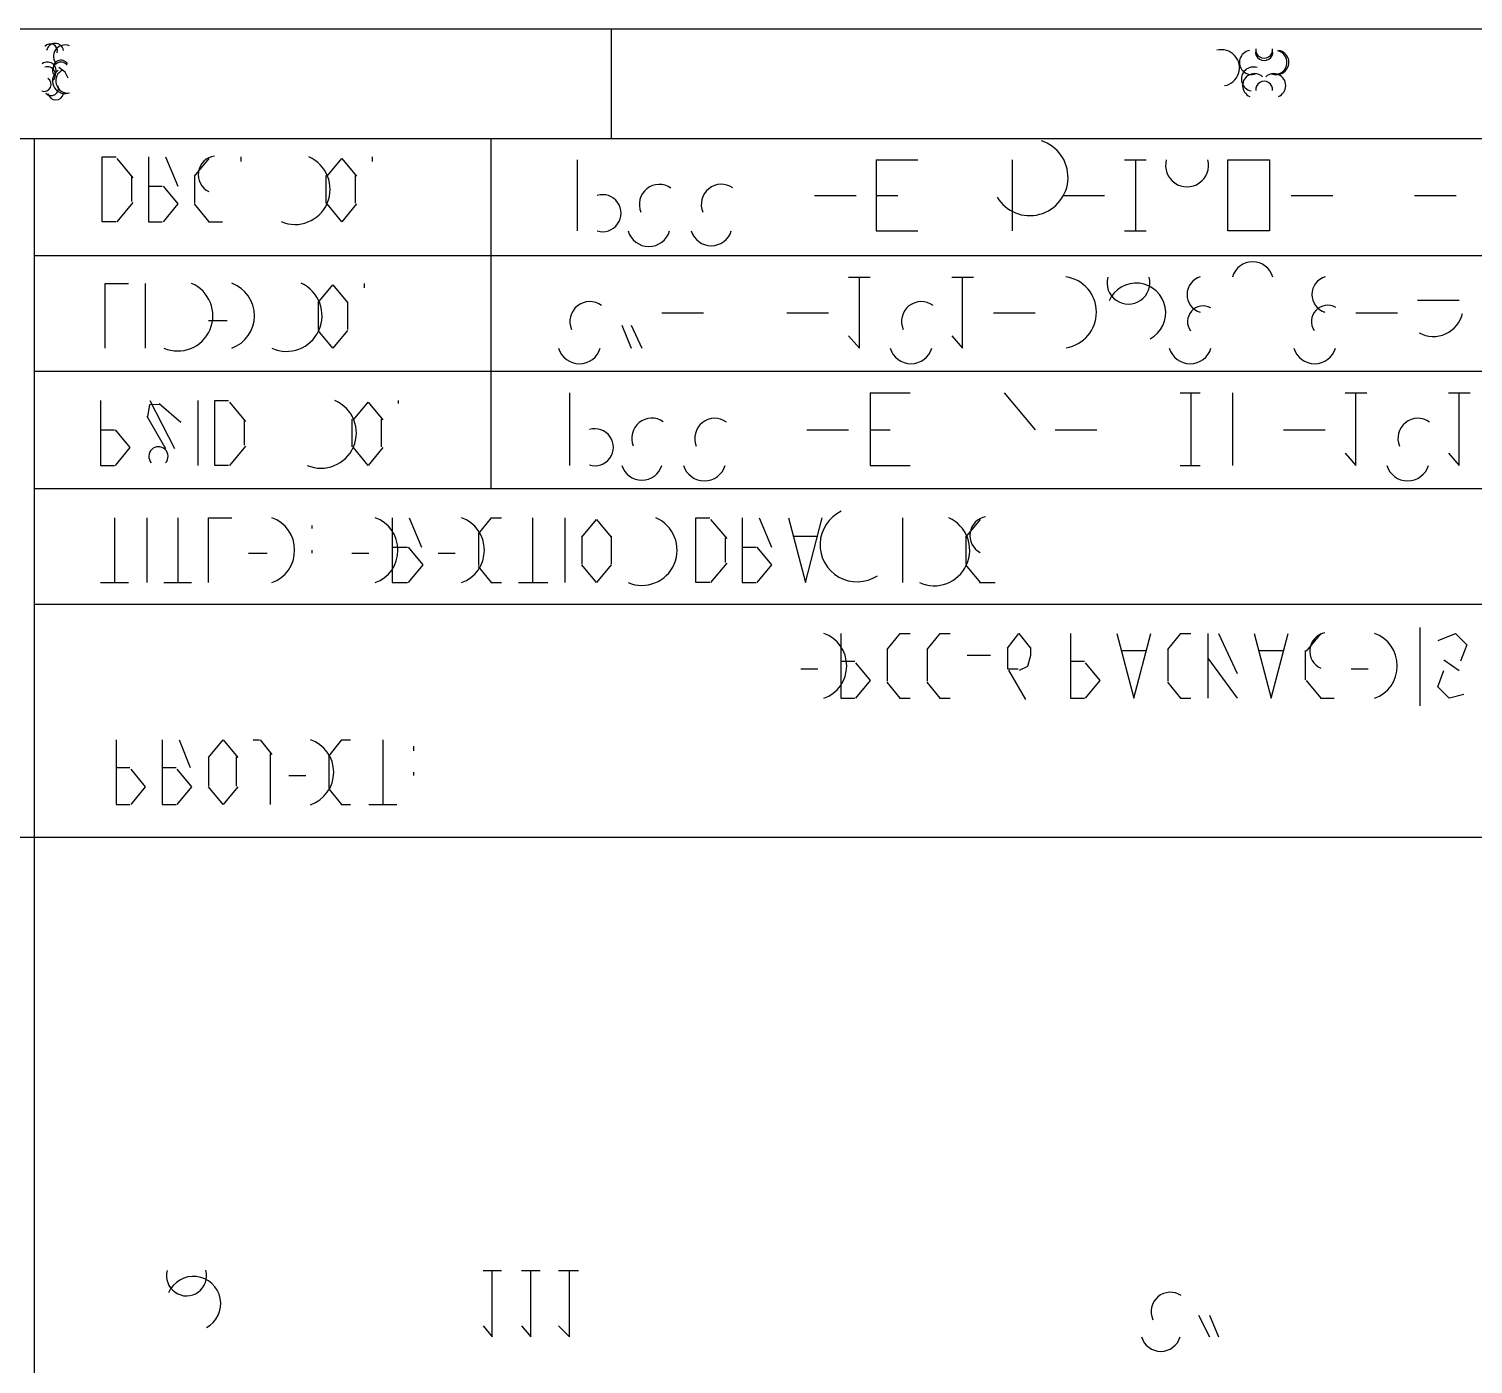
# Model space of a CAD drawing. Header units: millimetres. Extents: x 6 to 1147, y -20 to 811.
# Drawn here: x 819.9 to 932.3, y 707.1 to 811 of the extents above; entities that cross this region are included whole.
import ezdxf

# ---------------------------------------------------------------- set-up
doc = ezdxf.new("R2010")
doc.units = ezdxf.units.MM
for name, color, linetype in [('ARCS', 4, 'Continuous'), ('CURVES', 6, 'Continuous'), ('LINES', 7, 'Continuous'), ('RECTANGLES', 3, 'Continuous')]:
    doc.layers.add(name, color=color, linetype=linetype)

msp = doc.modelspace()

# ---------------------------------------------------------------- linework, layer by layer
at = {"layer": 'ARCS'}
for centre, radius, start, end in [((821.62, 809.29), 0.547, 344.4759, 141.8428), ((821.98, 809.2), 0.671, 10.3048, 169.6952), ((822.73, 808.87), 0.88, 65.8545, 225), ((912.73, 807.97), 1.41, 280.4077, 104.3493), ((915.07, 808.39), 0.935, 99.7824, 289.5367), ((916.06, 809.2), 0.671, 169.6952, 10.3048), ((916.06, 809.38), 0.663, 174.8056, 5.1944), ((916.9, 808.39), 0.933, 252.1213, 78.3106), ((917.05, 808.39), 0.935, 250.4633, 80.2176), ((821.38, 807.73), 0.687, 324.1623, 126.3844), ((821.38, 807.43), 0.624, 306.3844, 109.44), ((822.43, 807.76), 0.654, 40.1009, 205.2011), ((822.43, 807.97), 0.595, 30.0686, 196.3895), ((915.22, 807.1), 0.933, 71.5651, 258.6901), ((821.14, 806.68), 0.539, 249.444, 57.9946), ((822.76, 806.95), 0.984, 122.6192, 282.875), ((822.97, 806.95), 0.94, 113.7495, 278.1301), ((915.31, 806.59), 0.929, 47.8624, 247.249), ((916.06, 806.26), 0.663, 354.8056, 185.1944), ((916.81, 806.59), 0.929, 292.751, 132.1376), ((821.68, 806.38), 0.575, 221.1859, 20.556), ((822.04, 806.08), 0.612, 191.3099, 348.6901), ((897.82, 799.45), 2.98, 211.3041, 72.372), ((834.58, 799.66), 1.46, 97.4314, 244.44), ((840.64, 798.52), 2.74, 246.8014, 66.8014), ((910.06, 800.38), 1.67, 165.4655, 14.5345), ((864.58, 796.66), 1.44, 253.0725, 106.9275), ((868.99, 797.35), 1.55, 53.8807, 203.459), ((873.82, 797.35), 1.56, 54.9042, 203.0704), ((868.18, 795.76), 1.69, 196.5044, 343.4956), ((873.04, 795.76), 1.63, 197.1027, 342.8973), ((915.16, 791.26), 1.62, 15.0685, 164.9315), ((831.52, 788.68), 2.74, 246.8014, 66.8014), ((834.82, 788.68), 2.68, 289.6538, 70.3462), ((839.98, 788.68), 2.77, 245.6589, 65.6589), ((900.22, 788.95), 2.79, 278.7462, 81.4391), ((905.5, 791.26), 1.67, 165.4655, 14.5345), ((906.1, 788.92), 2.3, 297.9795, 156.6148), ((911.5, 790.33), 1.44, 106.5873, 252.7185), ((921.22, 790.33), 1.44, 106.5873, 252.7185), ((863.59, 788.23), 1.55, 53.8807, 203.459), ((889.39, 788.23), 1.55, 53.8807, 203.459), ((911.32, 788.23), 1.22, 61.607, 215.7067), ((921.01, 788.23), 1.27, 60.4222, 213.3106), ((929.23, 789.4), 2.33, 241.6543, 346.569), ((862.78, 786.64), 1.69, 196.5044, 343.4956), ((888.58, 786.64), 1.69, 196.5044, 343.4956), ((910.3, 786.64), 1.69, 196.5044, 343.4956), ((919.99, 786.64), 1.69, 196.7984, 343.7798), ((842.68, 779.56), 2.74, 246.8014, 66.8014), ((868.42, 779.14), 1.57, 55.6197, 202.1663), ((873.31, 779.14), 1.56, 54.6052, 202.5431), ((928.03, 779.14), 1.56, 54.6052, 202.5431), ((863.98, 778.45), 1.44, 252.7185, 106.5873), ((830.02, 777.74), 0.75, 317.5275, 222.4725), ((867.64, 777.52), 1.63, 197.1027, 342.8973), ((872.5, 777.52), 1.69, 196.5044, 343.4956), ((927.22, 777.52), 1.69, 196.5044, 343.4956), ((884.38, 770.86), 2.88, 115.1448, 303.3106), ((837.94, 770.44), 2.68, 289.6538, 70.3462), ((845.98, 770.44), 2.68, 289.6538, 70.3462), ((852.7, 770.44), 2.68, 289.6538, 70.3462), ((867.64, 770.44), 2.74, 246.8014, 66.8014), ((890.38, 770.44), 2.77, 245.6589, 65.6589), ((894.64, 771.58), 1.48, 99.8658, 242.4472), ((880.9, 761.44), 2.68, 289.6538, 70.3462), ((921.07, 762.58), 1.46, 101.0702, 245.4623), ((923.74, 761.44), 2.68, 289.6538, 70.3462), ((841, 753.16), 2.66, 288.4349, 71.5651), ((832.21, 713.98), 1.56, 164.6499, 15.9454), ((832.75, 711.82), 2.12, 298.1237, 156.5014), ((908.77, 711.19), 1.51, 55.9541, 204.2744), ((908.02, 709.66), 1.56, 195.6422, 344.3578)]:
    msp.add_arc(centre, radius, start, end, dxfattribs=at)
at = {"layer": 'CURVES'}
for p, q in [((822.76, 807.64), (822.28, 808)), ((823, 807.16), (822.76, 807.64)), ((825.64, 796), (825.64, 801.04)), ((826.78, 800.92), (828.04, 799.42)), ((829.24, 801.04), (829.24, 796)), ((832.84, 799.54), (833.98, 800.92)), ((843.16, 799.54), (844.3, 800.92)), ((844.3, 800.92), (845.44, 799.54)), ((885.88, 800.8), (885.88, 795.28)), ((830.38, 798.76), (831.52, 797.38)), ((828.04, 797.5), (826.78, 796)), ((831.52, 797.38), (830.38, 796)), ((833.98, 796), (832.84, 797.38)), ((844.3, 796), (843.16, 797.38)), ((845.44, 797.38), (844.3, 796)), ((826.72, 796), (825.64, 796)), ((829.24, 796), (830.32, 796)), ((885.88, 795.28), (889.12, 795.28)), ((825.88, 786.16), (825.88, 791.2)), ((825.88, 791.2), (827.68, 791.2)), ((884.56, 786.16), (884.56, 791.68)), ((892.6, 786.16), (892.6, 791.68)), ((842.44, 789.7), (843.58, 791.08)), ((843.58, 791.08), (844.72, 789.7)), ((843.58, 786.16), (842.44, 787.54)), ((844.72, 787.54), (843.58, 786.16)), ((883.72, 787.12), (884.56, 786.16)), ((891.76, 787.12), (892.6, 786.16)), ((885.4, 782.68), (885.4, 777.04)), ((923.2, 777.04), (923.2, 782.68)), ((931.24, 777.04), (931.24, 782.68)), ((825.52, 782.08), (825.52, 777.04)), ((829.2, 780.81), (829.35, 781.77)), ((829.35, 781.77), (830.18, 781.8)), ((834.4, 777.04), (834.4, 782.08)), ((835.54, 781.96), (836.8, 780.46)), ((845.2, 780.58), (846.34, 781.96)), ((846.34, 781.96), (847.48, 780.58)), ((826.66, 779.8), (827.8, 778.42)), ((827.8, 778.42), (826.66, 777.04)), ((836.8, 778.54), (835.54, 777.04)), ((846.34, 777.04), (845.2, 778.42)), ((847.48, 778.42), (846.34, 777.04)), ((922.36, 778), (923.2, 777.04)), ((930.4, 778), (931.24, 777.04)), ((825.52, 777.04), (826.6, 777.04)), ((835.48, 777.04), (834.4, 777.04)), ((885.4, 777.04), (888.52, 777.04)), ((833.92, 767.92), (833.92, 772.96)), ((833.92, 772.96), (835.72, 772.96)), ((848.2, 772.96), (848.2, 767.92)), ((854.92, 771.7), (855.94, 772.96)), ((862.96, 771.46), (864.1, 772.84)), ((864.1, 772.84), (865.24, 771.46)), ((871.84, 767.92), (871.84, 772.96)), ((872.98, 772.84), (874.24, 771.34)), ((875.44, 772.96), (875.44, 767.92)), ((879.04, 772.96), (880.36, 767.92)), ((880.36, 767.92), (881.68, 772.96)), ((892.84, 771.46), (893.98, 772.84)), ((849.46, 770.68), (850.6, 769.3)), ((876.58, 770.68), (877.72, 769.3)), ((850.6, 769.3), (849.46, 767.92)), ((855.94, 767.92), (854.92, 769.18)), ((864.1, 767.92), (862.96, 769.3)), ((865.24, 769.3), (864.1, 767.92)), ((874.24, 769.42), (872.98, 767.92)), ((877.72, 769.3), (876.58, 767.92)), ((893.98, 767.92), (892.84, 769.3)), ((848.2, 767.92), (849.4, 767.92)), ((872.92, 767.92), (871.84, 767.92)), ((875.44, 767.92), (876.52, 767.92)), ((928.21, 758.33), (928.21, 764.43)), ((883.12, 763.96), (883.12, 758.92)), ((886.72, 762.7), (887.74, 763.96)), ((889.84, 762.7), (890.86, 763.96)), ((896.08, 762.82), (896.98, 763.96)), ((896.98, 763.96), (897.88, 762.82)), ((901, 763.96), (901, 758.92)), ((904.6, 763.96), (905.92, 758.92)), ((905.92, 758.92), (907.24, 763.96)), ((908.56, 762.7), (909.58, 763.96)), ((915.28, 763.96), (916.6, 758.92)), ((916.6, 758.92), (917.92, 763.96)), ((919.36, 762.58), (920.5, 763.96)), ((929.6, 763.4), (930.96, 763.96)), ((930.94, 763.96), (931.82, 763.08)), ((931.82, 763.08), (931.35, 761.8)), ((897.87, 762.24), (897.65, 761.38)), ((884.26, 761.68), (885.4, 760.3)), ((897.51, 758.83), (896.2, 761.1)), ((897.65, 761.38), (896.99, 761.09)), ((902.14, 761.68), (903.28, 760.3)), ((929.58, 759.8), (930.05, 761.08)), ((885.4, 760.3), (884.26, 758.92)), ((887.74, 758.92), (886.72, 760.18)), ((890.86, 758.92), (889.84, 760.18)), ((903.28, 760.3), (902.14, 758.92)), ((909.58, 758.92), (908.56, 760.18)), ((920.5, 758.92), (919.36, 760.3)), ((930.46, 758.92), (929.58, 759.8)), ((883.12, 758.92), (884.2, 758.92)), ((901, 758.92), (902.08, 758.92)), ((931.61, 759.2), (930.49, 758.92)), ((826.72, 755.68), (826.72, 750.64)), ((830.32, 755.68), (830.32, 750.64)), ((833.92, 754.3), (835.06, 755.68)), ((835.06, 755.68), (836.2, 754.3)), ((837.94, 755.68), (838.84, 754.54)), ((843.28, 754.42), (844.3, 755.68)), ((827.86, 753.4), (829, 752.02)), ((831.46, 753.4), (832.6, 752.02)), ((829, 752.02), (827.86, 750.64)), ((832.6, 752.02), (831.46, 750.64)), ((835.06, 750.64), (833.92, 752.02)), ((836.2, 752.02), (835.06, 750.64)), ((844.3, 750.64), (843.28, 751.9)), ((826.72, 750.64), (827.8, 750.64)), ((830.32, 750.64), (831.4, 750.64)), ((856, 709.24), (856, 714.4)), ((859, 709.24), (859, 714.4)), ((862, 709.24), (862, 714.4)), ((855.28, 710.08), (856, 709.24)), ((858.28, 710.08), (859, 709.24)), ((861.16, 710.08), (862, 709.24))]:
    msp.add_line(p, q, dxfattribs=at)
at = {"layer": 'LINES'}
for p, q in [((865.24, 811), (865.24, 802.48)), ((569.8, 802.48), (884.08, 802.48)), ((820.36, 802.48), (820.36, 39.28)), ((855.88, 802.48), (855.88, 775.24)), ((825.64, 801.04), (826.72, 801.04)), ((830.56, 801.04), (831.52, 798.76)), ((836.44, 801.04), (836.44, 800.68)), ((846.64, 801.04), (846.64, 800.68)), ((862.6, 800.8), (862.6, 795.28)), ((885.88, 800.8), (889.12, 800.8)), ((896.44, 800.8), (896.44, 795.28)), ((905.2, 800.8), (906.88, 800.8)), ((906.04, 800.8), (906.04, 795.28)), ((827.92, 799.48), (827.92, 797.56)), ((832.84, 799.6), (832.84, 797.44)), ((843.04, 799.6), (843.04, 797.44)), ((845.32, 799.6), (845.32, 797.44)), ((829.24, 798.76), (830.32, 798.76)), ((881.08, 798.04), (884.32, 798.04)), ((885.88, 798.04), (887.56, 798.04)), ((900.4, 798.04), (903.64, 798.04)), ((918.16, 798.04), (921.4, 798.04)), ((927.76, 798.04), (931, 798.04)), ((833.92, 796), (835, 796)), ((905.2, 795.28), (906.88, 795.28)), ((820.36, 793.36), (1137.16, 793.36)), ((829, 791.2), (829, 786.16)), ((846.04, 791.2), (846.04, 790.84)), ((883.72, 791.68), (885.4, 791.68)), ((891.76, 791.68), (893.44, 791.68)), ((842.44, 789.76), (842.44, 787.6)), ((844.72, 789.76), (844.72, 787.6)), ((869.2, 788.92), (872.44, 788.92)), ((878.92, 788.92), (882.16, 788.92)), ((895, 788.92), (898.24, 788.92)), ((923.2, 788.92), (926.44, 788.92)), ((928, 789.88), (931.24, 789.88)), ((833.92, 788.32), (835.36, 788.32)), ((866.08, 787.96), (866.8, 786.16)), ((866.8, 787.96), (867.64, 786.16)), ((820.36, 784.36), (1137.16, 784.36)), ((862, 782.68), (862, 777.04)), ((885.4, 782.68), (888.52, 782.68)), ((895.84, 782.68), (898.24, 779.8)), ((909.52, 782.68), (911.08, 782.68)), ((910.36, 782.68), (910.36, 777.04)), ((913.6, 782.68), (913.6, 777.04)), ((922.36, 782.68), (924.04, 782.68)), ((930.4, 782.68), (932.08, 782.68)), ((829.36, 782.08), (831.28, 778.36)), ((830.08, 781.84), (831.76, 780.4)), ((833.08, 782.08), (833.08, 777.04)), ((834.4, 782.08), (835.48, 782.08)), ((848.68, 782.08), (848.68, 781.84)), ((829.12, 780.88), (830.56, 778.36)), ((836.68, 780.52), (836.68, 778.6)), ((845.08, 780.64), (845.08, 778.48)), ((847.36, 780.64), (847.36, 778.48)), ((825.52, 779.8), (826.6, 779.8)), ((880.48, 779.8), (883.72, 779.8)), ((885.4, 779.8), (886.96, 779.8)), ((899.8, 779.8), (903.04, 779.8)), ((917.56, 779.8), (920.8, 779.8)), ((909.52, 777.04), (911.08, 777.04)), ((820.36, 775.24), (1137.16, 775.24)), ((826.6, 772.96), (826.6, 767.92)), ((829.12, 772.96), (829.12, 767.92)), ((831.52, 772.96), (831.52, 767.92)), ((841.96, 772.36), (841.96, 772.12)), ((849.52, 772.96), (850.48, 770.68)), ((855.88, 772.96), (856.72, 772.96)), ((859.12, 772.96), (859.12, 767.92)), ((861.64, 772.96), (861.64, 767.92)), ((871.84, 772.96), (872.92, 772.96)), ((876.76, 772.96), (877.72, 770.68)), ((887.92, 772.96), (887.92, 767.92)), ((854.92, 771.76), (854.92, 769.24)), ((862.96, 771.52), (862.96, 769.36)), ((865.24, 771.52), (865.24, 769.36)), ((874.12, 771.4), (874.12, 769.48)), ((879.4, 771.52), (881.32, 771.52)), ((892.84, 771.52), (892.84, 769.36)), ((837.04, 770.2), (838.48, 770.2)), ((841.96, 770.44), (841.96, 770.2)), ((845.08, 770.2), (846.4, 770.2)), ((848.2, 770.68), (849.4, 770.68)), ((851.8, 770.2), (853.12, 770.2)), ((875.44, 770.68), (876.52, 770.68)), ((825.52, 767.92), (827.68, 767.92)), ((830.44, 767.92), (832.6, 767.92)), ((855.88, 767.92), (856.72, 767.92)), ((858.04, 767.92), (860.32, 767.92)), ((893.92, 767.92), (895.12, 767.92)), ((820.36, 766.24), (1137.16, 766.24)), ((887.68, 763.96), (888.52, 763.96)), ((890.8, 763.96), (891.64, 763.96)), ((909.52, 763.96), (910.36, 763.96)), ((911.68, 763.96), (911.68, 758.92)), ((912.52, 763.96), (913.96, 760.84)), ((886.72, 762.76), (886.72, 760.24)), ((889.84, 762.76), (889.84, 760.24)), ((892.96, 762.28), (894.76, 762.28)), ((896.08, 762.88), (896.08, 761.2)), ((897.88, 762.88), (897.88, 762.28)), ((904.96, 762.64), (906.88, 762.64)), ((908.56, 762.76), (908.56, 760.24)), ((911.68, 762.04), (913.96, 758.92)), ((915.64, 762.64), (917.56, 762.64)), ((919.24, 762.64), (919.24, 760.36)), ((880, 761.2), (881.32, 761.2)), ((883.12, 761.8), (884.2, 761.8)), ((896.08, 761.2), (896.92, 761.2)), ((901, 761.8), (902.08, 761.8)), ((922.84, 761.2), (924.16, 761.2)), ((930.04, 761.92), (931.24, 761.08)), ((887.68, 758.92), (888.52, 758.92)), ((890.8, 758.92), (891.64, 758.92)), ((909.52, 758.92), (910.36, 758.92)), ((920.44, 758.92), (921.52, 758.92)), ((831.64, 755.68), (832.48, 753.52)), ((837.4, 755.68), (837.88, 755.68)), ((844.24, 755.68), (844.96, 755.68)), ((847.48, 755.68), (847.48, 750.64)), ((849.88, 755.2), (849.88, 754.84)), ((833.92, 754.36), (833.92, 752.08)), ((836.08, 754.36), (836.08, 752.08)), ((838.72, 754.6), (838.72, 750.64)), ((843.28, 754.48), (843.28, 751.96)), ((826.72, 753.52), (827.8, 753.52)), ((830.32, 753.52), (831.4, 753.52)), ((849.88, 753.16), (849.88, 752.92)), ((840.16, 752.92), (841.48, 752.92)), ((844.24, 750.64), (844.96, 750.64)), ((846.4, 750.64), (848.56, 750.64)), ((52.24, 748.12), (1137.16, 748.12)), ((855.28, 714.4), (856.72, 714.4)), ((858.28, 714.4), (859.72, 714.4)), ((861.16, 714.4), (862.72, 714.4)), ((910.96, 710.92), (911.8, 709.24)), ((911.8, 710.92), (912.52, 709.24))]:
    msp.add_line(p, q, dxfattribs=at)
at = {"layer": 'RECTANGLES'}
for p, q in [((42.88, 811), (1146.64, 811)), ((52.24, 802.48), (1137.16, 802.48)), ((913.24, 800.8), (916.48, 800.8)), ((913.24, 795.28), (913.24, 800.8)), ((916.48, 800.8), (916.48, 795.28)), ((916.48, 795.28), (913.24, 795.28))]:
    msp.add_line(p, q, dxfattribs=at)

doc.saveas('drawing.dxf')
